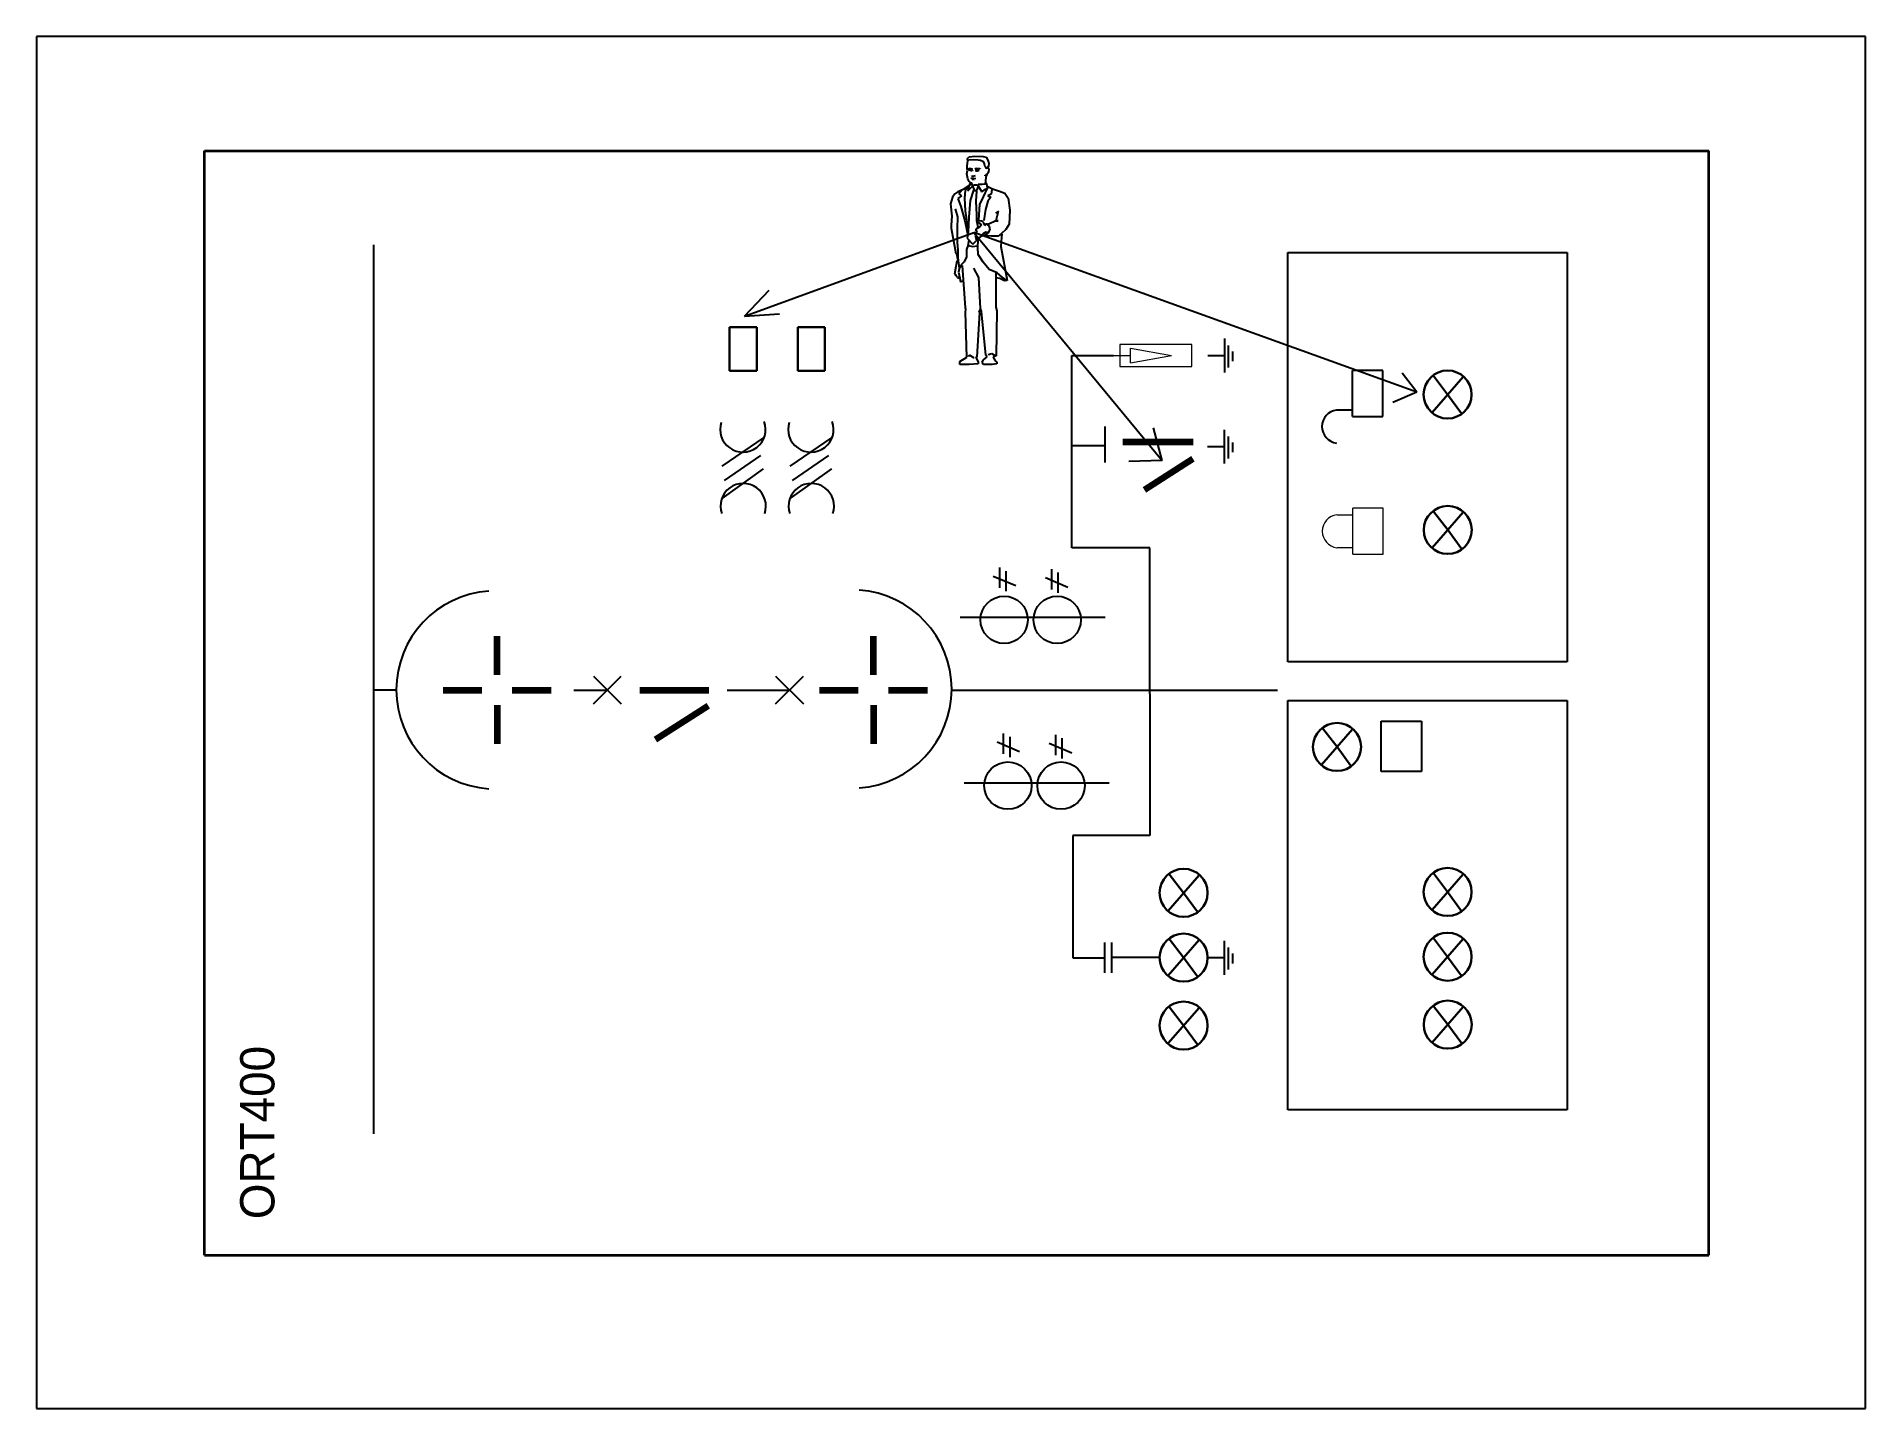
# Model space of a CAD drawing. Header units: millimetres. Extents: x 0 to 1600, y 0 to 1200.
import ezdxf

# ---------------------------------------------------------------- set-up
doc = ezdxf.new("R2010")
doc.units = ezdxf.units.MM
doc.layers.add('6-家具-143', color=143, linetype='Continuous')
doc.layers.add('TOPOVERLAY', color=2, linetype='Continuous')

msp = doc.modelspace()

# ---------------------------------------------------------------- linework, layer by layer
for p, q in [((1600, 1200), (0, 1200)), ((0, 1200), (0, 0)), ((1600, 0), (1600, 1200)), ((619.2, 955.4), (820, 1028.5)), ((820, 1028.5), (984.7, 829.3)), ((1207.4, 889.1), (820, 1028.5)), ((619.2, 955.4), (641, 978.2)), ((619.2, 955.4), (650, 957.6)), ((1207.4, 889.1), (1194.8, 905.6)), ((1207.4, 889.1), (1186.6, 879.8)), ((984.7, 829.3), (977.2, 857.7)), ((984.7, 829.3), (955.5, 828.3)), ((0, 0), (1600, 0))]:
    msp.add_line(p, q)
at = {"color": 5, "lineweight": 35}
for p, q in [((146.9, 134.2), (146.9, 1100.2)), ((146.9, 1100.2), (1462.9, 1100.2)), ((1462.9, 134.2), (1462.9, 1100.2)), ((146.9, 134.2), (1462.9, 134.2))]:
    msp.add_line(p, q, dxfattribs=at)
at = {"color": 56}
for p, q in [((295, 240.3), (295, 1017.9)), ((1039.5, 906.1), (1039.5, 935.8)), ((1042.9, 910.6), (1042.9, 929.9)), ((905.6, 752.8), (905.6, 921)), ((905.6, 921), (942.3, 921)), ((1024.6, 921.1), (1039.4, 921.1)), ((1046.6, 916), (1046.6, 924.6)), ((935, 827.3), (935, 858.8)), ((1039.4, 826.5), (1039.4, 856.1)), ((1042.7, 831), (1042.7, 850.3)), ((935, 842.1), (905.6, 842.1)), ((1024.5, 841.5), (1039.3, 841.5)), ((1046.5, 836.4), (1046.5, 844.9)), ((974, 752.8), (905.6, 752.8)), ((974, 625.1), (974, 752.8)), ((487.3, 616.3), (511.5, 640.4)), ((487.3, 640.4), (511.5, 616.3)), ((646.6, 640.5), (670.9, 616.3)), ((646.6, 616.3), (670.9, 640.5)), ((314.7, 628.4), (295, 628.4)), ((470.1, 628.4), (499.4, 628.4)), ((604.2, 628.4), (658.8, 628.4)), ((800.6, 628.4), (1085.7, 628.4)), ((974, 625.1), (974, 501.2)), ((974, 501.2), (906.5, 501.2)), ((906.5, 501.2), (906.5, 394.2)), ((934.5, 380.9), (934.5, 407.5)), ((940.8, 380.9), (940.8, 407.5)), ((1039.4, 379.4), (1039.4, 409)), ((1042.7, 383.9), (1042.7, 403.2)), ((906.5, 394.2), (934.5, 394.2)), ((982.4, 394.3), (940.8, 394.3)), ((1024.5, 394.3), (1039.3, 394.3)), ((1046.5, 389.2), (1046.5, 397.8))]:
    msp.add_line(p, q, dxfattribs=at)
at = {"color": 252}
for p, q in [((1094.6, 653.1), (1094.6, 1011.1)), ((1094.6, 1011.1), (1339.2, 1011.1)), ((1339.2, 1011.1), (1339.2, 653.1)), ((636.2, 849.3), (599.4, 824.1)), ((695.7, 849.3), (658.9, 824.1)), ((601.7, 811.7), (633.5, 833.6)), ((661.2, 811.7), (693, 833.6)), ((599.8, 796), (636.1, 821.9)), ((659.3, 796), (695.6, 821.9)), ((837, 728.1), (856.6, 719.7)), ((842.7, 717.7), (842.7, 735.5)), ((848.3, 714.8), (848.3, 732.5)), ((882.6, 726.9), (902.2, 718.4)), ((888.3, 716.4), (888.3, 734.2)), ((893.9, 713.5), (893.9, 731.3)), ((808, 692.1), (934.9, 692.1)), ((1339.2, 653.1), (1094.6, 653.1)), ((1094.6, 261.3), (1094.6, 619.2)), ((1094.6, 619.2), (1339.2, 619.2)), ((1339.2, 619.2), (1339.2, 261.3)), ((1176.4, 557.2), (1176.4, 601.3)), ((1176.4, 601.3), (1211.7, 601.3)), ((1211.7, 601.3), (1211.7, 557.2)), ((840.4, 583.1), (860, 574.7)), ((846, 572.7), (846, 590.4)), ((851.7, 569.7), (851.7, 587.5)), ((886, 581.9), (905.6, 573.4)), ((891.6, 571.4), (891.6, 589.2)), ((897.3, 568.5), (897.3, 586.3)), ((811.4, 547.1), (938.3, 547.1)), ((1211.7, 557.2), (1176.4, 557.2)), ((1339.2, 261.3), (1094.6, 261.3))]:
    msp.add_line(p, q, dxfattribs=at)
at = {"color": 250, "lineweight": 30}
for p, q in [((665.9, 907.5), (665.9, 945.8)), ((665.9, 945.8), (689.7, 945.8)), ((689.7, 945.8), (689.7, 907.5)), ((689.7, 907.5), (665.9, 907.5)), ((950.3, 845.6), (1012, 845.6)), ((1234.6, 768.4), (1222, 784.7)), ((1221.1, 752.8), (1248.1, 783.9)), ((1234.6, 768.4), (1246.8, 751.7)), ((1124.2, 563), (1151.2, 594.2)), ((1137.7, 578.6), (1125.1, 594.9)), ((1137.7, 578.6), (1149.9, 562)), ((990, 435.4), (1017, 466.6)), ((1003.5, 451), (990.9, 467.4)), ((1221, 436.2), (1248, 467.3)), ((1234.5, 451.8), (1222, 468.1)), ((1003.5, 451), (1015.6, 434.4)), ((1234.5, 451.8), (1246.7, 435.1)), ((990, 378.8), (1017, 409.9)), ((1003.5, 394.3), (990.9, 410.7)), ((1221, 379.5), (1248, 410.7)), ((1234.5, 395.1), (1222, 411.4)), ((1003.5, 394.3), (1015.6, 377.7)), ((1234.5, 395.1), (1246.7, 378.5)), ((1234.6, 335.7), (1222, 352)), ((990, 319.4), (1017, 350.5)), ((1003.5, 334.9), (991, 351.3)), ((1221.1, 320.1), (1248.1, 351.3)), ((1003.5, 334.9), (1015.7, 318.3)), ((1234.6, 335.7), (1246.8, 319.1))]:
    msp.add_line(p, q, dxfattribs=at)
at = {"color": 56, "lineweight": 20}
for p, q in [((1010.8, 930.6), (947.7, 930.6)), ((947.7, 930.6), (947.7, 911.4)), ((1010.8, 911.4), (1010.8, 930.6)), ((942.3, 921), (957.1, 921)), ((957.1, 914.6), (957.1, 927.3)), ((957.1, 927.3), (992.8, 921)), ((957.1, 914.6), (992.8, 921)), ((947.7, 911.4), (1010.8, 911.4))]:
    msp.add_line(p, q, dxfattribs=at)
at = {"color": 88}
for p, q in [((1151.2, 867.7), (1151.2, 907.9)), ((1177.9, 907.9), (1151.2, 907.9)), ((1177.9, 867.7), (1177.9, 907.9)), ((1137.4, 873.4), (1151.2, 873.4)), ((1151.2, 867.7), (1177.9, 867.7))]:
    msp.add_line(p, q, dxfattribs=at)
at = {"color": 1, "lineweight": 30}
for p, q in [((1221, 871.3), (1248, 902.5)), ((1234.5, 886.9), (1222, 903.2)), ((1234.5, 886.9), (1246.7, 870.3))]:
    msp.add_line(p, q, dxfattribs=at)
at = {"color": 250, "lineweight": 100}
for p, q in [((950.3, 845.6), (1012, 845.6)), ((355.7, 628.4), (389.6, 628.4)), ((369.4, 628.4), (389.6, 628.4)), ((416.2, 628.4), (439.3, 628.4)), ((416.2, 628.4), (450.1, 628.4)), ((527.9, 628.3), (588, 628.3)), ((527.9, 628.3), (588, 628.3)), ((684.9, 628.4), (718.8, 628.4)), ((698.6, 628.4), (718.8, 628.4)), ((745.4, 628.4), (779.3, 628.4)), ((745.4, 628.4), (768.5, 628.4))]:
    msp.add_line(p, q, dxfattribs=at)
at = {"color": 3, "lineweight": 30}
msp.add_line((969.3, 803.5), (1011.7, 830.5), dxfattribs=at)
at = {"color": 18, "lineweight": 0}
for p, q in [((1151.5, 747.3), (1151.5, 787.4)), ((1178.2, 787.4), (1151.5, 787.4)), ((1178.2, 747.3), (1178.2, 787.4)), ((1137.7, 781.7), (1151.5, 781.7)), ((1137.7, 753), (1151.5, 753)), ((1151.5, 747.3), (1178.2, 747.3))]:
    msp.add_line(p, q, dxfattribs=at)
at = {"color": 1, "lineweight": 30}
msp.add_circle((1234.5, 886.9), 21, dxfattribs=at)
at = {"color": 250, "lineweight": 30}
for centre in [(1234.6, 768.4), (1137.7, 578.6), (1003.5, 451), (1234.5, 451.8), (1234.5, 395.1), (1003.5, 394.3), (1003.5, 334.9), (1234.6, 335.7)]:
    msp.add_circle(centre, 21, dxfattribs=at)
at = {"color": 252}
for centre in [(846.5, 689.8), (892.9, 689.8), (849.8, 544.8), (896.3, 544.8)]:
    msp.add_circle(centre, 20.7, dxfattribs=at)
at = {"color": 88}
msp.add_arc((1139, 858.9), 14.5, 96.3558, 263.6442, dxfattribs=at)
at = {"color": 252}
for centre, start, end in [((617.9, 856.4), 162.0487, 20.1121), ((677.4, 856.4), 162.0487, 20.1121), ((618.2, 789.2), 340.9683, 199.0317), ((677.8, 789.2), 340.9683, 199.0317)]:
    msp.add_arc(centre, 19.9, start, end, dxfattribs=at)
at = {"color": 18, "lineweight": 0}
msp.add_arc((1139.3, 767.3), 14.5, 96.3558, 263.6442, dxfattribs=at)
at = {"color": 56}
for centre, start, end in [((401.3, 628.5), 93.7682, 266.2318), ((714, 629.3), 273.7682, 86.2318)]:
    msp.add_arc(centre, 86.6, start, end, dxfattribs=at)
at = {"layer": '6-家具-143', "color": 143}
for p, q in [((814, 1086.9), (814.7, 1091.2)), ((814.5, 1093.4), (815.8, 1094.7)), ((814.7, 1091.2), (814.5, 1093.4)), ((814.9, 1091.5), (815.5, 1092.2)), ((815.5, 1092.2), (819.4, 1092.4)), ((815.8, 1094.7), (820.8, 1095.5)), ((819.4, 1092.4), (823.8, 1092.3)), ((820.8, 1095.5), (828, 1095.2)), ((823.8, 1092.3), (825.8, 1091.9)), ((825.8, 1091.9), (827.9, 1091.1)), ((827.9, 1091.1), (828.9, 1089)), ((828, 1095.2), (830.8, 1094.4)), ((828.9, 1089), (829.3, 1087)), ((830.8, 1094.4), (832.3, 1091.8)), ((832.3, 1091.8), (833, 1089)), ((833, 1089), (832.7, 1086.7)), ((813.8, 1080), (814.5, 1082.9)), ((814.8, 1075.6), (813.8, 1080)), ((814, 1084.1), (814, 1086.9)), ((814.5, 1082.9), (814, 1084.1)), ((814.6, 1084.4), (816.8, 1084.9)), ((816, 1073.2), (814.8, 1075.6)), ((815.3, 1083.6), (817.4, 1083.7)), ((817.5, 1082.6), (815.7, 1083.1)), ((817, 1072), (816, 1073.2)), ((816.5, 1083.3), (817, 1083.5)), ((816.8, 1084.9), (818.9, 1084)), ((817, 1083.5), (817.6, 1082.8)), ((817.3, 1075.8), (818.9, 1076.3)), ((817.4, 1083.7), (818.9, 1083.1)), ((818.5, 1082.5), (817.5, 1082.6)), ((818, 1078.4), (818.3, 1078)), ((818.3, 1078), (820.3, 1078.1)), ((818.9, 1083.1), (818.5, 1082.5)), ((818.6, 1075.2), (820.3, 1075.1)), ((818.9, 1076.3), (819.8, 1076.2)), ((819.8, 1076.2), (821.7, 1075.9)), ((820.3, 1078.1), (821.3, 1078.5)), ((821, 1083.9), (822.2, 1084.9)), ((821.9, 1083.6), (821.2, 1083.1)), ((821.2, 1083.1), (821.6, 1082.5)), ((821.6, 1082.5), (822.8, 1082.5)), ((823.5, 1083.8), (821.9, 1083.6)), ((821.9, 1082.7), (822.4, 1083.2)), ((822.2, 1084.9), (825.1, 1084.6)), ((822.4, 1083.2), (823.2, 1082.9)), ((822.8, 1082.5), (824.7, 1083.1)), ((824.7, 1083.7), (823.5, 1083.8)), ((825.1, 1084.6), (825.6, 1083.9)), ((829.3, 1087), (830.3, 1086.1)), ((830, 1078.3), (829.8, 1078.9)), ((830.5, 1078.6), (830, 1078.3)), ((830.2, 1073.6), (830, 1071.5)), ((830.6, 1077.3), (830.2, 1073.6)), ((830.3, 1086.1), (830.3, 1085.3)), ((830.3, 1085.3), (830.7, 1085.1)), ((831.2, 1079.5), (830.5, 1078.6)), ((831.5, 1079.6), (830.6, 1077.3)), ((830.7, 1084.3), (831.2, 1085)), ((831.2, 1085), (832, 1085.3)), ((832.2, 1080.6), (831.2, 1079.5)), ((832.7, 1086.7), (832, 1085.3)), ((832, 1085.3), (832.7, 1084.6)), ((832.8, 1081.9), (832.2, 1080.6)), ((832.7, 1084.6), (833, 1083.7)), ((833, 1083.7), (832.8, 1081.9)), ((801.3, 1059.5), (799.5, 1053.8)), ((803.4, 1062.4), (801.3, 1059.5)), ((805.9, 1064.2), (803.4, 1062.4)), ((810.7, 1066.3), (805.9, 1064.2)), ((809.3, 1060.6), (806.1, 1058.3)), ((806.1, 1058.3), (808.6, 1051.3)), ((809.8, 1065.8), (806.8, 1062.4)), ((806.8, 1062.4), (809.3, 1060.6)), ((815.7, 1069.3), (810.7, 1066.3)), ((812.5, 1065.4), (811.8, 1058.8)), ((811.8, 1058.8), (812.3, 1047.6)), ((814.8, 1068.1), (812.5, 1065.4)), ((816.2, 1070.9), (814.8, 1065)), ((814.8, 1065), (818.4, 1068.8)), ((816.8, 1056.7), (815.7, 1041.9)), ((816.9, 1071.3), (816.2, 1070.9)), ((819.6, 1065.6), (816.8, 1056.7)), ((817.7, 1071.3), (816.9, 1071.3)), ((818, 1071.8), (817, 1072)), ((817, 1071), (817, 1070.7)), ((817, 1070.7), (819.1, 1070.4)), ((818.6, 1070.8), (818, 1071.8)), ((818.4, 1068.8), (820, 1070.3)), ((819, 1068.8), (820.4, 1065.7)), ((820, 1070.3), (823.2, 1070.2)), ((820.4, 1065.7), (821.1, 1065.2)), ((821.1, 1065.2), (822.8, 1065.8)), ((822.4, 1064.9), (821.6, 1056)), ((822.8, 1065.8), (823.9, 1068.5)), ((823.2, 1070.2), (827.1, 1064.3)), ((827.2, 1070.5), (823.7, 1070.5)), ((828, 1059.9), (825, 1053.1)), ((827.1, 1064.3), (830.3, 1066.4)), ((830.3, 1071), (827.2, 1070.5)), ((831.9, 1067.9), (828, 1059.9)), ((830, 1071.5), (830.3, 1071)), ((830.3, 1066.4), (832.2, 1067.6)), ((832.1, 1056), (830.3, 1048.8)), ((831.4, 1071.6), (830.4, 1071.5)), ((831.6, 1069.5), (831.4, 1071.6)), ((832.2, 1067.6), (831.6, 1069.5)), ((835.1, 1062.2), (832.1, 1060.6)), ((832.1, 1060.6), (834.8, 1059.5)), ((834.8, 1059.5), (832.1, 1056)), ((832.3, 1069), (836.4, 1066.8)), ((835.8, 1066.1), (835.1, 1062.2)), ((836.4, 1066.8), (842.4, 1064.7)), ((842.4, 1064.7), (847.2, 1063.1)), ((847.2, 1063.1), (850.1, 1058.6)), ((850.1, 1058.6), (851.5, 1048.1)), ((799.5, 1053.8), (800.6, 1042.8)), ((800.6, 1042.8), (800, 1034.9)), ((806.1, 1042.4), (803.8, 1049.2)), ((805.7, 1031.9), (806.1, 1042.4)), ((808.6, 1051.3), (812, 1038.7)), ((812.3, 1047.6), (814.6, 1031.7)), ((815.7, 1041.9), (815, 1028.9)), ((821.6, 1056), (822.2, 1044.2)), ((822.2, 1044.2), (822.4, 1039)), ((824.4, 1044.2), (824.1, 1039.4)), ((825, 1053.1), (824.4, 1044.2)), ((830.3, 1048.8), (828.7, 1039)), ((841.5, 1047.2), (839, 1045.6)), ((839.6, 1039.2), (841.5, 1047.2)), ((851.5, 1048.1), (851, 1036)), ((800, 1034.9), (800.2, 1032.4)), ((800.2, 1032.4), (804.1, 1010.3)), ((805.7, 1025.7), (805.7, 1031.9)), ((805.7, 1020), (805.7, 1025.7)), ((812, 1038.7), (814.1, 1028.9)), ((814.1, 1028.9), (814.6, 1026.7)), ((815, 1028.9), (814.1, 1023.7)), ((822.9, 1029.8), (820.9, 1027.9)), ((820.9, 1027.9), (821.1, 1027.1)), ((821.1, 1027.1), (821.7, 1026.6)), ((821.7, 1026.6), (821.1, 1025.6)), ((821.1, 1025.6), (821.8, 1024.8)), ((821.8, 1031.5), (821.6, 1030.1)), ((821.6, 1030.1), (822.9, 1029.8)), ((821.8, 1024.8), (821.6, 1023.3)), ((825.1, 1033.5), (821.8, 1031.5)), ((822.4, 1039), (823.6, 1033.6)), ((824.4, 1038.9), (823.9, 1038)), ((823.9, 1038), (824.3, 1037)), ((823.9, 1023), (826.8, 1025.3)), ((824.3, 1037), (825.7, 1036.3)), ((826.3, 1038.5), (824.4, 1038.9)), ((826.7, 1035.2), (825.1, 1033.5)), ((825.7, 1036.3), (826.7, 1035.2)), ((827.4, 1038.5), (826.3, 1038.5)), ((826.8, 1025.3), (828.5, 1027.9)), ((828.7, 1037.1), (827.4, 1038.5)), ((828.5, 1027.9), (830.5, 1029.3)), ((829.6, 1034.9), (828.7, 1037.1)), ((831.9, 1025.7), (829.4, 1027.1)), ((830.5, 1034.8), (829.6, 1034.9)), ((830.1, 1036), (833.7, 1036.5)), ((831.4, 1035.8), (830.1, 1036)), ((830.5, 1029.3), (832.6, 1028.8)), ((831.2, 1027.3), (833.2, 1028.5)), ((833.5, 1034.6), (831.4, 1035.8)), ((835.3, 1025.5), (831.9, 1025.7)), ((833.2, 1028.5), (834.2, 1031.7)), ((834.2, 1031.7), (833.5, 1034.6)), ((833.7, 1036.5), (838.5, 1038.7)), ((841.2, 1025.5), (835.3, 1025.5)), ((838.5, 1038.7), (841.2, 1038.7)), ((841.2, 1038.7), (839.6, 1039.2)), ((844.2, 1027.8), (841.2, 1025.5)), ((844.2, 1024.4), (843.7, 1016.4)), ((848.1, 1031.2), (844.2, 1027.8)), ((844.4, 1027.3), (844.2, 1024.4)), ((851, 1036), (848.1, 1031.2)), ((804.1, 1010.3), (805, 1009.8)), ((805, 1009.8), (805.4, 1005.9)), ((806.3, 1013.2), (805.7, 1020)), ((806.3, 1006.1), (806.3, 1013.2)), ((814.6, 1017.1), (813.6, 1013.7)), ((813.6, 1013.7), (813.6, 1007.3)), ((814.1, 1023.7), (819.1, 1018.5)), ((815.7, 1021.9), (814.6, 1017.1)), ((815, 1017.3), (818.7, 1016.4)), ((818.7, 1016.4), (823.2, 1017.1)), ((819.1, 1018.5), (822.8, 1022.3)), ((821.6, 1023.3), (822.2, 1022.4)), ((822.2, 1022.4), (823.9, 1023)), ((823.4, 1015.5), (823.9, 1022.1)), ((823.7, 1009.3), (823.4, 1015.5)), ((828, 1002.7), (823.7, 1009.3)), ((843.7, 1016.4), (849.2, 986.6)), ((804.1, 998.8), (803.2, 992.1)), ((803.2, 992.1), (803.9, 991.8)), ((804.8, 1002.3), (804.1, 998.8)), ((806.3, 1005.6), (804.8, 1002.3)), ((805.4, 1005.9), (806.1, 1005.9)), ((806.1, 1005.9), (806.8, 1005.9)), ((807.3, 997.3), (806.3, 1006.1)), ((807, 996.8), (806.6, 993.8)), ((806.6, 993.8), (807.7, 988.6)), ((808.9, 1000.2), (807, 996.8)), ((811.4, 1003), (808.9, 1000.2)), ((812.6, 962.6), (810.2, 999.9)), ((813.6, 1007.3), (811.4, 1003)), ((824.3, 989.3), (820, 997.3)), ((833.5, 996.4), (828, 1002.7)), ((840.3, 993.4), (833.5, 996.4)), ((839.2, 994.1), (839.2, 963.2)), ((844.9, 989.5), (840.3, 993.4)), ((803.9, 991.8), (804.5, 990.4)), ((804.5, 990.4), (805.4, 990.3)), ((805.4, 990.3), (805.6, 989.2)), ((805.6, 989.2), (807.3, 988.7)), ((807.7, 988.6), (808.4, 985.6)), ((808.4, 985.6), (810.9, 986.6)), ((825.9, 962.1), (824.3, 989.3)), ((842.6, 988.4), (839.4, 989.1)), ((846.7, 986.3), (842.6, 988.4)), ((848.3, 987.2), (844.9, 989.5)), ((849.2, 986.6), (846.7, 986.3)), ((813.1, 961.3), (812.6, 962.6)), ((812.6, 958.9), (813.1, 961.3)), ((825.4, 961.6), (824.3, 958.9)), ((826.7, 959.4), (825.9, 962.1)), ((839.2, 963.2), (840, 960.2)), ((840, 960.2), (839.5, 920.8)), ((813.9, 919.7), (812.6, 958.9)), ((824.8, 958.6), (822.7, 919.7)), ((824.3, 958.9), (824.8, 958.6)), ((830.4, 921.3), (826.7, 959.4)), ((807.8, 915.7), (813.9, 919.7)), ((807.8, 913.3), (807.8, 915.7)), ((811, 913.3), (807.8, 913.3)), ((816, 913.1), (811, 913.3)), ((815.5, 920.3), (816, 921.6)), ((816, 921.6), (819.8, 919.2)), ((823.8, 913.6), (816, 913.1)), ((819.8, 919.2), (820.3, 919.2)), ((822.7, 919.7), (821.6, 919.5)), ((821.6, 919.5), (823.8, 915.2)), ((823.8, 915.2), (823.8, 913.6)), ((827.2, 915.2), (828.3, 917.1)), ((828.3, 913.1), (827.2, 915.2)), ((828.3, 917.1), (831.5, 920)), ((836, 913.3), (828.3, 913.1)), ((831.5, 920), (830.4, 921.3)), ((832.6, 921.9), (835.8, 922.9)), ((835.8, 922.9), (838.4, 921.3)), ((840, 913.6), (836, 913.3)), ((839.5, 920.8), (836.8, 920)), ((836.8, 920), (838.4, 916.8)), ((838.4, 916.8), (840, 915.2)), ((840, 915.2), (840, 913.6))]:
    msp.add_line(p, q, dxfattribs=at)
at = {"layer": 'TOPOVERLAY', "color": 3, "linetype": 'Continuous', "lineweight": 30}
for p, q in [((606.3, 907.5), (606.3, 945.8)), ((606.3, 945.8), (630.2, 945.8)), ((630.2, 945.8), (630.2, 907.5)), ((630.2, 907.5), (606.3, 907.5))]:
    msp.add_line(p, q, dxfattribs=at)
at = {"layer": 'TOPOVERLAY', "color": 3, "linetype": 'Continuous', "lineweight": 100}
msp.add_line((969.3, 803.5), (1011.7, 830.5), dxfattribs=at)
at = {"layer": 'TOPOVERLAY', "color": 250, "linetype": 'Continuous', "lineweight": 100}
for p, q in [((402.9, 641.7), (402.9, 675.6)), ((732.1, 641.7), (732.1, 675.6)), ((402.9, 615.1), (402.9, 581.2)), ((541.4, 585.1), (587.6, 614.5)), ((541.4, 585.1), (587.6, 614.5)), ((732.1, 615.1), (732.1, 581.2))]:
    msp.add_line(p, q, dxfattribs=at)

# ---------------------------------------------------------------- texts
at = {"insert": (178.1, 165.5), "char_height": 30, "width": 3011.936, "attachment_point": 1, "rotation": 90}
msp.add_mtext('ORT400', dxfattribs=at)

doc.saveas('drawing.dxf')
